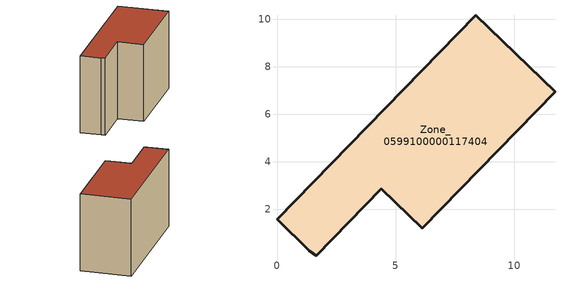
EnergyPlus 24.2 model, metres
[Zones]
Zone_0599100000117404
 floor ground (C_G): 6.11,1.19 4.39,2.85 1.65,0.03 1.36,0.25 0,1.57 8.38,10.17 11.71,6.94 z0
 wall outside (C_F): 4.39,2.85 6.11,1.19 11.71,6.94 8.38,10.17 0,1.57 1.36,0.25 1.65,0.03 4.39,2.85 z0:7.2
 roof outside (C_R): 1.65,0.03 4.39,2.85 6.11,1.19 11.71,6.94 8.38,10.17 0,1.57 1.36,0.25 z7.2
[BUILDING]
Pand.0599100000117404: North Axis=0; Terrain=City; Loads Convergence Tolerance Value=0.04; Temperature Convergence Tolerance Value=0.4; Solar Distribution=FullExterior; Maximum Number of Warmup Days=25; Minimum Number of Warmup Days=1
[Site:Location]
Rotterdam.The.Hague.AP_ZH_NLD Design_Conditions: Latitude=51.96; Longitude=4.45; Time Zone=1; Elevation=-4.5
[SITE:GROUNDTEMPERATURE:BUILDINGSURFACE]
18, 18, 18, 18, 18, 18, 18, 18, 18, 18, 18, 18
[MATERIAL] Thermal Absorptance=0.9; Solar Absorptance=0.7; Visible Absorptance=0.7
Name | Roughness | Thickness | Conductivity | Density | Specific Heat
G.TI.1946 | MediumSmooth | 0.15 | 1 | 540 | 1210
F.TI.1946 | Rough | 0.3 | 0.857143 | 1920 | 840
R.TI.1946 | MediumRough | 0.2 | 0.1 | 1500 | 1000
[CONSTRUCTION]
C_G: G.TI.1946
C_F: F.TI.1946
C_R: R.TI.1946
[ZONE]
Zone_0599100000117404: Type=1; Multiplier=1; Ceiling Height=Autocalculate; Volume=Autocalculate; Floor Area=autocalculate; Part of Total Floor Area=Yes
[ZONEINFILTRATION:DESIGNFLOWRATE]
Infil_Zone_0599100000117404: Zone or ZoneList or Space or SpaceList=Zone_0599100000117404; Schedule=AlwaysOn; Design Flow Rate Calculation Method=Flow/Area; Flow Rate per Floor Area=0.003; Constant Term Coefficient=1; Temperature Term Coefficient=0; Velocity Term Coefficient=0; Velocity Squared Term Coefficient=0
[HVACTEMPLATE:ZONE:IDEALLOADSAIRSYSTEM]
Zone_0599100000117404: Maximum Heating Supply Air Temperature=50; Minimum Cooling Supply Air Temperature=13; Maximum Heating Supply Air Humidity Ratio=0.0156; Minimum Cooling Supply Air Humidity Ratio=0.0077; Heating Limit=NoLimit; Cooling Limit=NoLimit; Dehumidification Control Type=ConstantSensibleHeatRatio; Cooling Sensible Heat Ratio=0.7; Dehumidification Setpoint=60; Humidification Control Type=None; Humidification Setpoint=30; Outdoor Air Method=None; Outdoor Air Flow Rate per Person=0.00944; Outdoor Air Flow Rate per Zone Floor Area=0; Outdoor Air Flow Rate per Zone=0; Demand Controlled Ventilation Type=None; Outdoor Air Economizer Type=NoEconomizer; Heat Recovery Type=None; Sensible Heat Recovery Effectiveness=0.7; Latent Heat Recovery Effectiveness=0.65
[ZONECONTROL:THERMOSTAT]
ThermostatControl_Zone_0599100000117404: Zone or ZoneList=Zone_0599100000117404; Control Type Schedule=DualSetpointControlType; Control 1=Thermostat_Zone_0599100000117404; Temperature Difference Between Cutout And Setpoint=0
[THERMOSTATSETPOINT:DUALSETPOINT]
Thermostat_Zone_0599100000117404: Heating Setpoint Temperature Schedule=HeatingSetpoint_Zone_0599100000117404; Cooling Setpoint Temperature Schedule=CoolingSetpoint_Zone_0599100000117404
[SCHEDULE:COMPACT]
HeatingSetpoint_Zone_0599100000117404: Through: 12/31, For: AllDays, Until: 24:00, 21
CoolingSetpoint_Zone_0599100000117404: Through: 12/31, For: AllDays, Until: 24:00, 24
DualSetpointControlType: Through: 12/31, For: AllDays, Until: 24:00, 4
AlwaysOn: Through: 12/31, For: AllDays, Until: 24:00, 1
